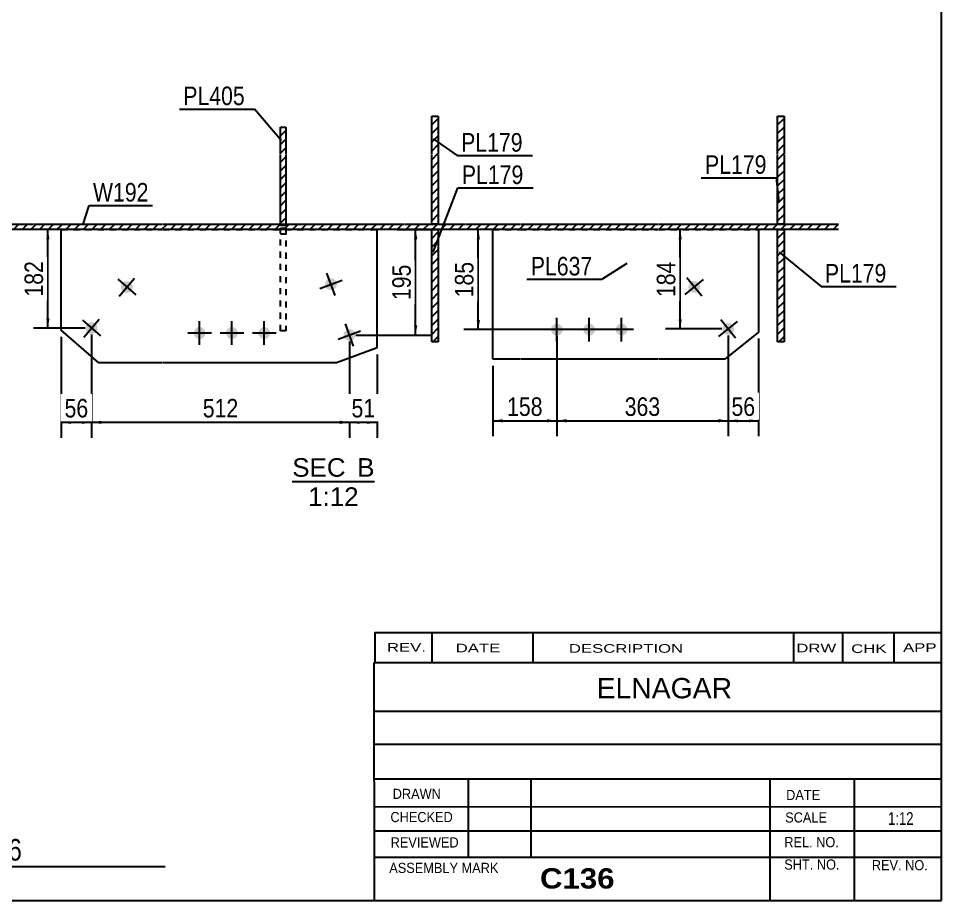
# Model space of a CAD drawing. Header units: millimetres. Extents: x -247 to 166, y -171 to 116.
# Drawn here: x 23.2 to 165.8, y -170.5 to -34.4 of the extents above; entities that cross this region are included whole.
import ezdxf

# ---------------------------------------------------------------- set-up
doc = ezdxf.new("R2010")
doc.units = ezdxf.units.MM
doc.linetypes.add('DXK_LINE_DOT1', pattern=[1.8814, 0.9407, -0.9407])
doc.styles.add('Arial', font='ARIAL.TTF', dxfattribs={"height": 0.2})
doc.styles.add('Arial Bold', font='ARIALBD.TTF', dxfattribs={"height": 0.2})
doc.styles.add('Arial Narrow', font='ARIALN.TTF', dxfattribs={"height": 0.2})

# ---------------------------------------------------------------- blocks, each defined once
blk = doc.blocks.new('Unknown-629050129-1210')
at = {"color": 5, "linetype": 'Continuous'}
for p, q in [((165.78, -170.53), (165.78, 116.47)), ((-244.22, -170.53), (165.78, -170.53))]:
    blk.add_line(p, q, dxfattribs=at)
blk = doc.blocks.new('Unknown-629050129-13 - 1429')
at = {"color": 1, "linetype": 'Continuous'}
blk.add_line((65.51, -105.86), (78.2, -105.86), dxfattribs=at)
at = {"color": 0, "linetype": 'Continuous'}
for points in [[(73.73, -105.11), (73.73, -102.11), (65.51, -102.11), (65.51, -105.11)], [(78.2, -105.11), (78.2, -102.11), (75.53, -102.11), (75.53, -105.11)], [(75.74, -109.61), (75.74, -106.61), (67.96, -106.61), (67.96, -109.61)]]:
    blk.add_wipeout(points, dxfattribs=at)
at = {"color": 136, "linetype": 'Continuous', "style": 'Arial'}
for s, height, p in [('SEC', 2.865, (65.51, -105.11)), ('B', 2.87, (75.53, -105.11)), ('1:12', 2.865, (67.96, -109.61))]:
    blk.add_text(s, height=height, dxfattribs=at).set_placement(p)
blk = doc.blocks.new('Part-629050129-1474 - 1429')
at = {"linetype": 'Continuous'}
h = blk.add_hatch(dxfattribs=at)
h.set_pattern_fill('', scale=0.3, style=0, pattern_type=0)
h.set_pattern_definition([(45, (140.4545, -66.9618), (-0.67352, 0.67352), [])])
h.paths.add_polyline_path([(141.45, -66.96), (140.45, -66.96), (140.45, -84.3), (141.45, -84.3)])
at = {"color": 2, "linetype": 'Continuous'}
for p, q in [((140.45, -66.96), (141.45, -66.96)), ((140.45, -84.3), (140.45, -66.96)), ((141.45, -66.96), (141.45, -84.3)), ((141.45, -84.3), (140.45, -84.3))]:
    blk.add_line(p, q, dxfattribs=at)
blk = doc.blocks.new('Part-629050129-1464 - 1429')
at = {"linetype": 'Continuous'}
h = blk.add_hatch(dxfattribs=at)
h.set_pattern_fill('', scale=0.3, style=0, pattern_type=0)
h.set_pattern_definition([(45, (140.4545, -49.4309), (-0.67352, 0.67352), [])])
h.paths.add_polyline_path([(141.45, -49.43), (140.45, -49.43), (140.45, -66.13), (141.45, -66.13)])
at = {"color": 2, "linetype": 'Continuous'}
for p, q in [((140.45, -49.43), (141.45, -49.43)), ((140.45, -55.31), (140.45, -49.43)), ((141.45, -49.43), (141.45, -55.31)), ((140.45, -66.13), (140.45, -55.41)), ((141.45, -55.41), (141.45, -66.13)), ((141.45, -66.13), (140.45, -66.13))]:
    blk.add_line(p, q, dxfattribs=at)
blk = doc.blocks.new('Part-629050129-1469 - 1429')
at = {"linetype": 'Continuous'}
h = blk.add_hatch(dxfattribs=at)
h.set_pattern_fill('', scale=0.3, style=0, pattern_type=0)
h.set_pattern_definition([(45, (87.0531, -49.4309), (-0.67352, 0.67352), [])])
h.paths.add_polyline_path([(88.05, -49.43), (87.05, -49.43), (87.05, -66.13), (88.05, -66.13)])
at = {"color": 2, "linetype": 'Continuous'}
for p, q in [((87.05, -49.43), (88.05, -49.43)), ((87.05, -55.31), (87.05, -49.43)), ((88.05, -49.43), (88.05, -55.31)), ((87.05, -66.13), (87.05, -55.41)), ((88.05, -55.41), (88.05, -66.13)), ((88.05, -66.13), (87.05, -66.13))]:
    blk.add_line(p, q, dxfattribs=at)
blk = doc.blocks.new('Part-629050129-1550 - 1429')
at = {"color": 7, "linetype": 'DXK_LINE_DOT1'}
for p, q in [((63.69, -82.59), (63.69, -66.75)), ((63.69, -66.75), (64.52, -66.75)), ((64.52, -66.75), (64.52, -82.59)), ((63.69, -67.59), (64.52, -67.59)), ((64.52, -82.59), (63.69, -82.59))]:
    blk.add_line(p, q, dxfattribs=at)
blk = doc.blocks.new('Part-629050129-1479 - 1429')
at = {"linetype": 'Continuous'}
h = blk.add_hatch(dxfattribs=at)
h.set_pattern_fill('', scale=0.3, style=0, pattern_type=0)
h.set_pattern_definition([(45, (87.0531, -66.9618), (-0.67352, 0.67352), [])])
h.paths.add_polyline_path([(88.05, -66.96), (87.05, -66.96), (87.05, -84.3), (88.05, -84.3)])
at = {"color": 2, "linetype": 'Continuous'}
for p, q in [((87.05, -66.96), (88.05, -66.96)), ((87.05, -84.3), (87.05, -66.96)), ((88.05, -66.96), (88.05, -84.3)), ((88.05, -84.3), (87.05, -84.3))]:
    blk.add_line(p, q, dxfattribs=at)
blk = doc.blocks.new('Bolt-629050129-3309 - 1429')
at = {"linetype": 'Continuous'}
for points in [[(70.63, -75.71, -1), (72.36, -75.09, -1)], [(73.49, -83.55, -1), (75.21, -82.92, -1)]]:
    blk.add_hatch(color=3, dxfattribs=at).paths.add_polyline_path(points)
at = {"color": 3, "linetype": 'Continuous'}
for p, q in [((72.12, -77.12), (70.87, -73.68)), ((69.77, -76.03), (73.22, -74.77)), ((72.62, -83.86), (76.07, -82.6)), ((74.97, -84.95), (73.72, -81.51))]:
    blk.add_line(p, q, dxfattribs=at)
blk = doc.blocks.new('Part-629050129-3299 - 1429')
at = {"color": 2, "linetype": 'Continuous'}
for p, q in [((96.49, -86.98), (96.49, -66.96)), ((137.52, -66.96), (137.52, -82.79)), ((137.52, -82.79), (132.33, -86.98)), ((100.65, -86.98), (96.49, -86.98)), ((121.97, -86.98), (100.75, -86.98)), ((132.33, -86.98), (122.07, -86.98))]:
    blk.add_line(p, q, dxfattribs=at)
at = {"color": 7, "linetype": 'DXK_LINE_DOT1'}
for p, q in [((96.49, -66.96), (100.65, -66.96)), ((100.75, -66.96), (121.97, -66.96)), ((122.07, -66.96), (137.52, -66.96))]:
    blk.add_line(p, q, dxfattribs=at)
blk = doc.blocks.new('Part-629050129-1572 - 1429')
at = {"linetype": 'Continuous'}
h = blk.add_hatch(dxfattribs=at)
h.set_pattern_fill('', scale=0.3, style=0, pattern_type=0)
h.set_pattern_definition([(45, (63.6901, -51.1392), (-0.67352, 0.67352), [])])
h.paths.add_polyline_path([(64.52, -51.14), (63.69, -51.14), (63.69, -66.34), (64.52, -66.34)])
at = {"color": 2, "linetype": 'Continuous'}
for p, q in [((63.69, -51.14), (64.52, -51.14)), ((63.69, -55.31), (63.69, -51.14)), ((64.52, -51.14), (64.52, -55.31)), ((63.69, -66.34), (63.69, -55.41)), ((64.52, -55.41), (64.52, -66.34)), ((64.52, -66.34), (63.69, -66.34))]:
    blk.add_line(p, q, dxfattribs=at)
blk = doc.blocks.new('Bolt-629050129-6838 - 1429')
at = {"linetype": 'Continuous'}
for points in [[(50.27, -82.92, -1), (52.11, -82.92, -1)], [(55.27, -82.92, -1), (57.11, -82.92, -1)], [(60.27, -82.92, -1), (62.11, -82.92, -1)]]:
    blk.add_hatch(color=3, dxfattribs=at).paths.add_polyline_path(points)
at = {"color": 3, "linetype": 'Continuous'}
for p, q in [((51.19, -84.75), (51.19, -81.09)), ((56.19, -84.75), (56.19, -81.09)), ((61.19, -84.75), (61.19, -81.09)), ((53.02, -82.92), (49.36, -82.92)), ((58.02, -82.92), (54.36, -82.92)), ((63.02, -82.92), (59.36, -82.92))]:
    blk.add_line(p, q, dxfattribs=at)
blk = doc.blocks.new('Part-629050129-1590 - 1429')
at = {"linetype": 'Continuous'}
h = blk.add_hatch(dxfattribs=at)
h.set_pattern_fill('', scale=0.3, style=0, pattern_type=0)
h.set_pattern_definition([(45, (149.8878, -66.1285), (-0.673519, 0.673519), [])])
h.paths.add_polyline_path([(149.89, -66.96), (149.89, -66.13), (1.53, -66.13), (1.53, -66.96)])
at = {"color": 2, "linetype": 'Continuous'}
for p, q in [((1.53, -66.13), (7.02, -66.13)), ((1.53, -66.96), (1.53, -66.13)), ((7.02, -66.96), (1.53, -66.96)), ((7.12, -66.13), (16.28, -66.13)), ((16.28, -66.96), (7.12, -66.96)), ((16.38, -66.13), (25.55, -66.13)), ((25.55, -66.96), (16.38, -66.96)), ((25.65, -66.13), (45.48, -66.13)), ((45.48, -66.96), (25.65, -66.96)), ((45.58, -66.13), (82.79, -66.13)), ((82.79, -66.96), (45.58, -66.96)), ((82.89, -66.13), (92.22, -66.13)), ((92.22, -66.96), (82.89, -66.96)), ((92.32, -66.13), (100.65, -66.13)), ((100.65, -66.96), (92.32, -66.96)), ((100.75, -66.13), (121.97, -66.13)), ((121.97, -66.96), (100.75, -66.96)), ((122.07, -66.13), (145.62, -66.13)), ((145.62, -66.96), (122.07, -66.96)), ((145.72, -66.13), (149.89, -66.13)), ((149.89, -66.96), (145.72, -66.96))]:
    blk.add_line(p, q, dxfattribs=at)
blk = doc.blocks.new('Part-629050129-3298 - 1429')
at = {"color": 2, "linetype": 'Continuous'}
for p, q in [((29.82, -82.5), (29.82, -66.96)), ((78.62, -85.22), (78.62, -66.96)), ((35.63, -87.5), (29.82, -82.5)), ((78.62, -85.22), (72.36, -87.5)), ((45.48, -87.5), (35.63, -87.5)), ((72.36, -87.5), (45.58, -87.5))]:
    blk.add_line(p, q, dxfattribs=at)
at = {"color": 7, "linetype": 'DXK_LINE_DOT1'}
for p, q in [((29.82, -66.96), (45.48, -66.96)), ((45.58, -66.96), (78.62, -66.96))]:
    blk.add_line(p, q, dxfattribs=at)
blk = doc.blocks.new('Bolt-629050129-3310 - 1429')
at = {"linetype": 'Continuous'}
for points in [[(39.26, -75.23, -1), (40.65, -76.43, -1)], [(33.82, -81.55, -1), (35.21, -82.75, -1)]]:
    blk.add_hatch(color=3, dxfattribs=at).paths.add_polyline_path(points)
at = {"color": 3, "linetype": 'Continuous'}
for p, q in [((38.56, -74.63), (41.34, -77.02)), ((38.76, -77.22), (41.15, -74.44)), ((33.13, -80.95), (35.91, -83.34)), ((33.32, -83.54), (35.71, -80.76))]:
    blk.add_line(p, q, dxfattribs=at)
blk = doc.blocks.new('Bolt-629050129-3311 - 1429')
at = {"linetype": 'Continuous'}
for points in [[(126.87, -76.39, -1), (128.3, -75.24, -1)], [(132.11, -82.87, -1), (133.54, -81.72, -1)]]:
    blk.add_hatch(color=3, dxfattribs=at).paths.add_polyline_path(points)
at = {"color": 3, "linetype": 'Continuous'}
for p, q in [((126.16, -76.97), (129.01, -74.66)), ((128.74, -77.24), (126.43, -74.39)), ((131.4, -83.45), (134.25, -81.14)), ((133.98, -83.72), (131.67, -80.87))]:
    blk.add_line(p, q, dxfattribs=at)
blk = doc.blocks.new('Bolt-629050129-3312 - 1429')
at = {"linetype": 'Continuous'}
for points in [[(105.45, -82.4, -1), (107.28, -82.4, -1)], [(110.45, -82.4, -1), (112.28, -82.4, -1)], [(115.45, -82.4, -1), (117.28, -82.4, -1)]]:
    blk.add_hatch(color=3, dxfattribs=at).paths.add_polyline_path(points)
at = {"color": 3, "linetype": 'Continuous'}
for p, q in [((106.36, -84.23), (106.36, -80.57)), ((111.36, -84.23), (111.36, -80.57)), ((116.36, -84.23), (116.36, -80.57)), ((108.2, -82.4), (104.53, -82.4)), ((113.2, -82.4), (109.53, -82.4)), ((118.2, -82.4), (114.53, -82.4))]:
    blk.add_line(p, q, dxfattribs=at)
blk = doc.blocks.new('StraightDimension-629050129-5608 - 1429')
at = {"linetype": 'Continuous'}
for points in [[(134.33, -96.72), (132.83, -96.47), (134.33, -96.22)], [(136.02, -96.22), (137.52, -96.47), (136.02, -96.72)]]:
    blk.add_hatch(color=7, dxfattribs=at).paths.add_polyline_path(points)
at = {"color": 7, "linetype": 'Continuous'}
for p, q in [((132.83, -83.3), (132.83, -98.87)), ((137.52, -83.79), (137.52, -98.87)), ((132.83, -96.47), (137.52, -96.47))]:
    blk.add_line(p, q, dxfattribs=at)
at = {"color": 0}
blk.add_wipeout([(137.6, -96.32), (137.6, -92.12), (132.74, -92.12), (132.74, -96.32)], dxfattribs=at)
at = {"color": 3, "style": 'Arial Narrow'}
blk.add_text('56', height=2.863, dxfattribs=at).set_placement((133.34, -95.72))
blk = doc.blocks.new('StraightDimension-629050129-5577 - 1429')
at = {"linetype": 'Continuous'}
for points in [[(36.02, -96.96), (34.52, -96.71), (36.02, -96.46)], [(72.85, -96.46), (74.35, -96.71), (72.85, -96.96)]]:
    blk.add_hatch(color=7, dxfattribs=at).paths.add_polyline_path(points)
at = {"color": 7, "linetype": 'Continuous'}
for p, q in [((34.52, -83.15), (34.52, -99.11)), ((74.35, -84.23), (74.35, -99.11)), ((34.52, -96.71), (74.35, -96.71))]:
    blk.add_line(p, q, dxfattribs=at)
at = {"color": 0}
blk.add_wipeout([(57.77, -96.56), (57.77, -92.36), (51.09, -92.36), (51.09, -96.56)], dxfattribs=at)
at = {"color": 3, "style": 'Arial Narrow'}
blk.add_text('512', height=2.863, dxfattribs=at).set_placement((51.69, -95.96))
blk = doc.blocks.new('StraightDimension-629050129-5609 - 1429')
at = {"linetype": 'Continuous'}
for points in [[(107.86, -96.72), (106.36, -96.47), (107.86, -96.22)], [(131.33, -96.22), (132.83, -96.47), (131.33, -96.72)]]:
    blk.add_hatch(color=7, dxfattribs=at).paths.add_polyline_path(points)
at = {"color": 7, "linetype": 'Continuous'}
for p, q in [((106.36, -83.4), (106.36, -98.87)), ((132.83, -83.3), (132.83, -98.87)), ((106.36, -96.47), (132.83, -96.47))]:
    blk.add_line(p, q, dxfattribs=at)
at = {"color": 0}
blk.add_wipeout([(122.94, -96.32), (122.94, -92.12), (116.25, -92.12), (116.25, -96.32)], dxfattribs=at)
at = {"color": 3, "style": 'Arial Narrow'}
blk.add_text('363', height=2.863, dxfattribs=at).set_placement((116.85, -95.72))
blk = doc.blocks.new('StraightDimension-629050129-5610 - 1429')
at = {"linetype": 'Continuous'}
for points in [[(97.99, -96.72), (96.49, -96.47), (97.99, -96.22)], [(104.86, -96.22), (106.36, -96.47), (104.86, -96.72)]]:
    blk.add_hatch(color=7, dxfattribs=at).paths.add_polyline_path(points)
at = {"color": 7, "linetype": 'Continuous'}
for p, q in [((106.36, -83.4), (106.36, -98.87)), ((96.49, -87.98), (96.49, -98.87)), ((96.49, -96.47), (106.36, -96.47))]:
    blk.add_line(p, q, dxfattribs=at)
at = {"color": 0}
blk.add_wipeout([(104.77, -96.32), (104.77, -92.12), (98.08, -92.12), (98.08, -96.32)], dxfattribs=at)
at = {"color": 3, "style": 'Arial Narrow'}
blk.add_text('158', height=2.863, dxfattribs=at).set_placement((98.68, -95.72))
blk = doc.blocks.new('StraightDimension-629050129-5528 - 1429')
at = {"linetype": 'Continuous'}
for points in [[(27.52, -68.46), (27.77, -66.96), (28.02, -68.46)], [(28.02, -80.65), (27.77, -82.15), (27.52, -80.65)]]:
    blk.add_hatch(color=7, dxfattribs=at).paths.add_polyline_path(points)
at = {"color": 7, "linetype": 'Continuous'}
for p, q in [((32.08, -66.96), (25.52, -66.96)), ((27.77, -82.15), (27.77, -66.96)), ((33.52, -82.15), (25.52, -82.15))]:
    blk.add_line(p, q, dxfattribs=at)
at = {"color": 0}
blk.add_wipeout([(27.62, -71.21), (23.42, -71.21), (23.42, -77.9), (27.62, -77.9)], dxfattribs=at)
at = {"color": 3, "style": 'Arial Narrow'}
blk.add_text('182', height=2.863, rotation=90.0002, dxfattribs=at).set_placement((27.02, -77.3))
blk = doc.blocks.new('StraightDimension-629050129-5565 - 1429')
at = {"linetype": 'Continuous'}
for points in [[(84.31, -68.46), (84.56, -66.96), (84.81, -68.46)], [(84.81, -81.73), (84.56, -83.23), (84.31, -81.73)]]:
    blk.add_hatch(color=7, dxfattribs=at).paths.add_polyline_path(points)
at = {"color": 7, "linetype": 'Continuous'}
for p, q in [((81.7, -66.96), (86.96, -66.96)), ((84.56, -83.23), (84.56, -66.96)), ((75.35, -83.23), (86.96, -83.23))]:
    blk.add_line(p, q, dxfattribs=at)
at = {"color": 0}
blk.add_wipeout([(84.41, -71.75), (80.21, -71.75), (80.21, -78.44), (84.41, -78.44)], dxfattribs=at)
at = {"color": 3, "style": 'Arial Narrow'}
blk.add_text('195', height=2.863, rotation=90.0002, dxfattribs=at).set_placement((83.81, -77.84))
blk = doc.blocks.new('StraightDimension-629050129-5576 - 1429')
at = {"linetype": 'Continuous'}
for points in [[(75.85, -96.96), (74.35, -96.71), (75.85, -96.46)], [(77.12, -96.46), (78.62, -96.71), (77.12, -96.96)]]:
    blk.add_hatch(color=7, dxfattribs=at).paths.add_polyline_path(points)
at = {"color": 7, "linetype": 'Continuous'}
for p, q in [((74.35, -84.23), (74.35, -99.11)), ((78.62, -86.22), (78.62, -99.11)), ((74.35, -96.71), (78.62, -96.71))]:
    blk.add_line(p, q, dxfattribs=at)
at = {"color": 0}
blk.add_wipeout([(78.91, -96.56), (78.91, -92.36), (74.06, -92.36), (74.06, -96.56)], dxfattribs=at)
at = {"color": 3, "style": 'Arial Narrow'}
blk.add_text('51', height=2.863, dxfattribs=at).set_placement((74.66, -95.96))
blk = doc.blocks.new('StraightDimension-629050129-5578 - 1429')
at = {"linetype": 'Continuous'}
for points in [[(31.32, -96.96), (29.82, -96.71), (31.32, -96.46)], [(33.02, -96.46), (34.52, -96.71), (33.02, -96.96)]]:
    blk.add_hatch(color=7, dxfattribs=at).paths.add_polyline_path(points)
at = {"color": 7, "linetype": 'Continuous'}
for p, q in [((29.82, -83.5), (29.82, -99.11)), ((34.52, -83.15), (34.52, -99.11)), ((29.82, -96.71), (34.52, -96.71))]:
    blk.add_line(p, q, dxfattribs=at)
at = {"color": 0}
blk.add_wipeout([(34.6, -96.56), (34.6, -92.36), (29.74, -92.36), (29.74, -96.56)], dxfattribs=at)
at = {"color": 3, "style": 'Arial Narrow'}
blk.add_text('56', height=2.863, dxfattribs=at).set_placement((30.34, -95.96))
blk = doc.blocks.new('StraightDimension-629050129-5639 - 1429')
at = {"linetype": 'Continuous'}
for points in [[(93.99, -68.46), (94.24, -66.96), (94.49, -68.46)], [(94.49, -80.9), (94.24, -82.4), (93.99, -80.9)]]:
    blk.add_hatch(color=7, dxfattribs=at).paths.add_polyline_path(points)
at = {"color": 7, "linetype": 'Continuous'}
for p, q in [((103.58, -66.96), (91.99, -66.96)), ((94.24, -82.4), (94.24, -66.96)), ((115.36, -82.4), (91.99, -82.4))]:
    blk.add_line(p, q, dxfattribs=at)
at = {"color": 0}
blk.add_wipeout([(94.09, -71.34), (89.89, -71.34), (89.89, -78.02), (94.09, -78.02)], dxfattribs=at)
at = {"color": 3, "style": 'Arial Narrow'}
blk.add_text('185', height=2.863, rotation=90.0002, dxfattribs=at).set_placement((93.49, -77.42))
blk = doc.blocks.new('StraightDimension-629050129-5653 - 1429')
at = {"linetype": 'Continuous'}
for points in [[(125.16, -68.46), (125.41, -66.96), (125.66, -68.46)], [(125.66, -80.8), (125.41, -82.3), (125.16, -80.8)]]:
    blk.add_hatch(color=7, dxfattribs=at).paths.add_polyline_path(points)
at = {"color": 7, "linetype": 'Continuous'}
for p, q in [((132.85, -66.96), (123.16, -66.96)), ((125.41, -82.3), (125.41, -66.96)), ((131.83, -82.3), (123.16, -82.3))]:
    blk.add_line(p, q, dxfattribs=at)
at = {"color": 0}
blk.add_wipeout([(125.26, -71.29), (121.06, -71.29), (121.06, -77.97), (125.26, -77.97)], dxfattribs=at)
at = {"color": 3, "style": 'Arial Narrow'}
blk.add_text('184', height=2.863, rotation=90.0002, dxfattribs=at).set_placement((124.66, -77.37))
blk = doc.blocks.new('CBS_CALLOFF-629050129-7680')
at = {"color": 7, "linetype": 'Continuous'}
blk.add_line((-70.34, -165.27), (45.89, -165.28), dxfattribs=at)
at = {"color": 3, "linetype": 'Continuous', "style": 'Arial Narrow'}
blk.add_text('QTY= 2 Nos.      COLUMN     MKD : C136', height=3.3405, dxfattribs=at).set_placement((-47.59, -164.37))
blk = doc.blocks.new('CBS_REVISION-629050129-7682')
at = {"color": 7, "linetype": 'Continuous'}
for p, q in [((78.27, -129.15), (165.77, -129.15)), ((78.27, -129.15), (78.27, -133.78)), ((87.07, -129.15), (87.07, -133.78)), ((102.66, -129.15), (102.66, -133.72)), ((142.92, -129.15), (142.92, -133.78)), ((150.46, -129.15), (150.46, -133.78)), ((158.41, -129.15), (158.41, -133.78)), ((78.27, -133.78), (165.77, -133.78))]:
    blk.add_line(p, q, dxfattribs=at)
at = {"color": 7, "style": 'Arial Narrow', "width": 1.7}
for s, height, p in [('REV.', 1.326, (80.13, -132.11)), ('DATE', 1.326, (90.75, -132.22)), ('DESCRIPTION', 1.3257, (108.23, -132.28)), ('DRW', 1.326, (143.35, -132.22)), ('CHK', 1.326, (151.83, -132.31)), ('APP', 1.326, (159.84, -132.15))]:
    blk.add_text(s, height=height, dxfattribs=at).set_placement(p)
blk = doc.blocks.new('CBS_NAME_BLOG-629050129-7681')
at = {"color": 7, "linetype": 'Continuous'}
for p, q in [((78.19, -170.49), (78.18, -133.79)), ((78.19, -133.78), (165.7, -133.78)), ((78.19, -141.32), (165.71, -141.32)), ((78.26, -146.37), (165.78, -146.37)), ((78.19, -151.75), (165.7, -151.75)), ((92.71, -163.85), (92.71, -151.75)), ((102.39, -163.83), (102.39, -151.76)), ((139.31, -170.49), (139.31, -151.76)), ((152.36, -170.49), (152.36, -151.75)), ((78.19, -156.05), (165.78, -156.03)), ((78.19, -159.79), (165.7, -159.79)), ((78.19, -163.84), (165.7, -163.84)), ((78.19, -170.53), (165.78, -170.53))]:
    blk.add_line(p, q, dxfattribs=at)
at = {"color": 3, "linetype": 'Continuous', "style": 'Arial'}
blk.add_text('ELNAGAR', height=3.133, dxfattribs=at).set_placement((112.51, -139.31))
at = {"color": 3, "linetype": 'Continuous'}
for s, height, style, width, p in [('DRAWN', 1.566, 'Arial', 0.9, (81.02, -154.85)), ('DATE', 1.566, 'Arial', 0.9, (141.78, -155.02)), ('CHECKED', 1.566, 'Arial', 0.9, (80.67, -158.43)), ('SCALE', 1.566, 'Arial', 0.9, (141.63, -158.49)), ('1:12', 1.957, 'Arial Narrow', 0.9, (157.52, -158.85)), ('REVIEWED', 1.566, 'Arial', 0.9, (80.7, -162.35)), ('REL. NO.', 1.566, 'Arial', 0.9, (141.49, -162.3)), ('ASSEMBLY MARK', 1.5663, 'Arial', 0.9, (80.49, -166.28)), ('SHT. NO.', 1.566, 'Arial', 0.9, (141.49, -165.76)), ('REV. NO.', 1.566, 'Arial', 0.9, (155.01, -165.85)), ('C136', 3.131, 'Arial Bold', 1.1, (103.77, -168.68))]:
    blk.add_text(s, height=height, dxfattribs=dict(at, style=style, width=width)).set_placement(p)
blk = doc.blocks.new('Mark-629050129-1460 - 1429')
at = {"color": 7, "linetype": 'Continuous'}
blk.add_line((140.68, -62.64), (140.27, -58.95), dxfattribs=at)
at = {"color": 0}
blk.add_wipeout([(138.77, -58.35), (138.77, -55.35), (129.26, -55.35), (129.26, -58.35)], dxfattribs=at)
blk.add_wipeout([(138.77, -58.35), (138.77, -55.35), (129.26, -55.35), (129.26, -58.35)], dxfattribs=at)
at = {"color": 7, "linetype": 'Continuous'}
blk.add_line((128.66, -58.95), (140.27, -58.95), dxfattribs=at)
at = {"color": 3, "style": 'Arial Narrow'}
blk.add_text('PL179', height=2.863, dxfattribs=at).set_placement((129.26, -58.35))
blk = doc.blocks.new('Mark-629050129-1465 - 1429')
at = {"color": 0}
blk.add_wipeout([(101.09, -54.92), (101.09, -51.92), (91.59, -51.92), (91.59, -54.92)], dxfattribs=at)
blk.add_wipeout([(101.09, -54.92), (101.09, -51.92), (91.59, -51.92), (91.59, -54.92)], dxfattribs=at)
at = {"color": 7, "linetype": 'Continuous'}
for p, q in [((87.28, -52.92), (90.99, -55.52)), ((90.99, -55.52), (102.59, -55.52))]:
    blk.add_line(p, q, dxfattribs=at)
at = {"color": 3, "style": 'Arial Narrow'}
blk.add_text('PL179', height=2.863, dxfattribs=at).set_placement((91.59, -54.92))
blk = doc.blocks.new('Mark-629050129-1470 - 1429')
at = {"color": 0}
blk.add_wipeout([(157.28, -75.13), (157.28, -72.13), (147.77, -72.13), (147.77, -75.13)], dxfattribs=at)
blk.add_wipeout([(157.28, -75.13), (157.28, -72.13), (147.77, -72.13), (147.77, -75.13)], dxfattribs=at)
at = {"color": 7, "linetype": 'Continuous'}
for p, q in [((140.68, -70.45), (147.17, -75.73)), ((147.17, -75.73), (158.78, -75.73))]:
    blk.add_line(p, q, dxfattribs=at)
at = {"color": 3, "style": 'Arial Narrow'}
blk.add_text('PL179', height=2.863, dxfattribs=at).set_placement((147.77, -75.13))
blk = doc.blocks.new('Mark-629050129-1475 - 1429')
at = {"color": 0}
blk.add_wipeout([(101.21, -59.92), (101.21, -56.92), (91.7, -56.92), (91.7, -59.92)], dxfattribs=at)
blk.add_wipeout([(101.21, -59.92), (101.21, -56.92), (91.7, -56.92), (91.7, -59.92)], dxfattribs=at)
at = {"color": 7, "linetype": 'Continuous'}
for p, q in [((87.28, -70.45), (91.1, -60.52)), ((91.1, -60.52), (102.71, -60.52))]:
    blk.add_line(p, q, dxfattribs=at)
at = {"color": 3, "style": 'Arial Narrow'}
blk.add_text('PL179', height=2.863, dxfattribs=at).set_placement((91.7, -59.92))
blk = doc.blocks.new('Mark-629050129-1568 - 1429')
at = {"color": 7, "linetype": 'Continuous'}
blk.add_line((63.83, -53.24), (59.68, -48.34), dxfattribs=at)
at = {"color": 0}
blk.add_wipeout([(58.18, -47.74), (58.18, -44.74), (48.68, -44.74), (48.68, -47.74)], dxfattribs=at)
blk.add_wipeout([(58.18, -47.74), (58.18, -44.74), (48.68, -44.74), (48.68, -47.74)], dxfattribs=at)
at = {"color": 7, "linetype": 'Continuous'}
blk.add_line((48.08, -48.34), (59.68, -48.34), dxfattribs=at)
at = {"color": 3, "style": 'Arial Narrow'}
blk.add_text('PL405', height=2.863, dxfattribs=at).set_placement((48.68, -47.74))
blk = doc.blocks.new('Mark-629050129-1586 - 1429')
at = {"color": 0}
blk.add_wipeout([(43.32, -62.62), (43.32, -59.62), (34.73, -59.62), (34.73, -62.62)], dxfattribs=at)
blk.add_wipeout([(43.32, -62.62), (43.32, -59.62), (34.73, -59.62), (34.73, -62.62)], dxfattribs=at)
at = {"color": 7, "linetype": 'Continuous'}
for p, q in [((33.24, -66.13), (34.13, -63.22)), ((34.13, -63.22), (43.92, -63.22))]:
    blk.add_line(p, q, dxfattribs=at)
at = {"color": 3, "style": 'Arial Narrow'}
blk.add_text('W192', height=2.863, dxfattribs=at).set_placement((34.73, -62.62))
blk = doc.blocks.new('Mark-629050129-3316 - 1429')
at = {"color": 7, "linetype": 'Continuous'}
blk.add_line((117.2, -72.19), (113.35, -74.63), dxfattribs=at)
at = {"color": 0}
blk.add_wipeout([(111.85, -74.03), (111.85, -71.03), (102.35, -71.03), (102.35, -74.03)], dxfattribs=at)
blk.add_wipeout([(111.85, -74.03), (111.85, -71.03), (102.35, -71.03), (102.35, -74.03)], dxfattribs=at)
at = {"color": 7, "linetype": 'Continuous'}
blk.add_line((101.75, -74.63), (113.35, -74.63), dxfattribs=at)
at = {"color": 3, "style": 'Arial Narrow'}
blk.add_text('PL637', height=2.863, dxfattribs=at).set_placement((102.35, -74.03))

msp = doc.modelspace()

# ---------------------------------------------------------------- block references
for name in ['Unknown-629050129-1210', 'Part-629050129-1469 - 1429', 'Part-629050129-1464 - 1429', 'Part-629050129-1572 - 1429', 'Part-629050129-1590 - 1429', 'Part-629050129-3298 - 1429', 'Part-629050129-1550 - 1429', 'Part-629050129-1479 - 1429', 'Part-629050129-3299 - 1429', 'Part-629050129-1474 - 1429', 'Bolt-629050129-3309 - 1429', 'Bolt-629050129-3310 - 1429', 'Bolt-629050129-3311 - 1429', 'Bolt-629050129-6838 - 1429', 'Bolt-629050129-3312 - 1429', 'CBS_REVISION-629050129-7682', 'CBS_NAME_BLOG-629050129-7681', 'CBS_CALLOFF-629050129-7680']:
    msp.add_blockref(name, (0, 0))

# ---------------------------------------------------------------- next in the draw order: block references
for name in ['Mark-629050129-1568 - 1429', 'Mark-629050129-1465 - 1429', 'Mark-629050129-1460 - 1429', 'Mark-629050129-1586 - 1429', 'StraightDimension-629050129-5528 - 1429', 'StraightDimension-629050129-5565 - 1429', 'StraightDimension-629050129-5639 - 1429', 'StraightDimension-629050129-5653 - 1429', 'Mark-629050129-1470 - 1429', 'StraightDimension-629050129-5577 - 1429', 'StraightDimension-629050129-5608 - 1429', 'Unknown-629050129-13 - 1429']:
    msp.add_blockref(name, (0, 0))

# ---------------------------------------------------------------- next in the draw order: block references
for name in ['Mark-629050129-1475 - 1429', 'StraightDimension-629050129-5578 - 1429', 'StraightDimension-629050129-5609 - 1429', 'StraightDimension-629050129-5576 - 1429']:
    msp.add_blockref(name, (0, 0))

# ---------------------------------------------------------------- next in the draw order: block references
for name in ['Mark-629050129-3316 - 1429', 'StraightDimension-629050129-5610 - 1429']:
    msp.add_blockref(name, (0, 0))

doc.saveas('drawing.dxf')
